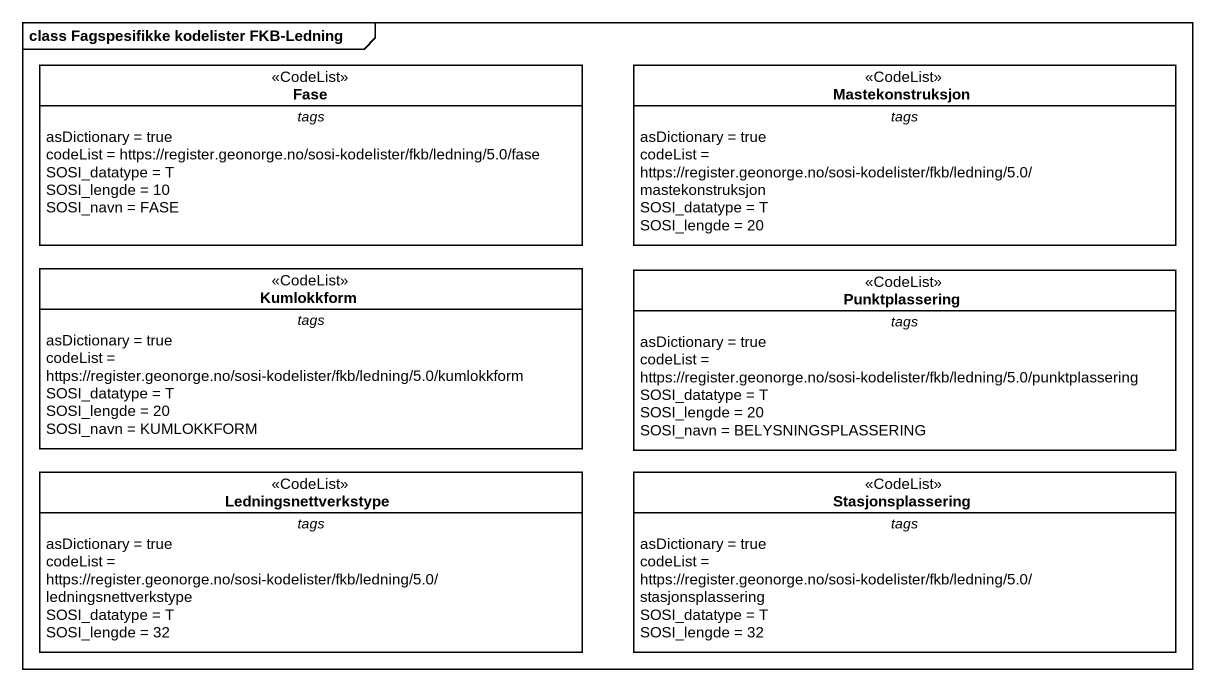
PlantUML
@startuml
mainframe class Fagspesifikke kodelister FKB-Ledning
hide circle
hide empty members
class Fase <<CodeList>> #FFFFFF {
  -- tags --
  asDictionary = true
  codeList = https://register.geonorge.no/sosi-kodelister/fkb/ledning/5.0/fase
  SOSI_datatype = T
  SOSI_lengde = 10
  SOSI_navn = FASE
}
class Mastekonstruksjon <<CodeList>> #FFFFFF {
  -- tags --
  asDictionary = true
  codeList = https://register.geonorge.no/sosi-kodelister/fkb/ledning/5.0/mastekonstruksjon
  SOSI_datatype = T
  SOSI_lengde = 20
}
class Kumlokkform <<CodeList>> #FFFFFF {
  -- tags --
  asDictionary = true
  codeList = https://register.geonorge.no/sosi-kodelister/fkb/ledning/5.0/kumlokkform
  SOSI_datatype = T
  SOSI_lengde = 20
  SOSI_navn = KUMLOKKFORM
}
class Punktplassering <<CodeList>> #FFFFFF {
  -- tags --
  asDictionary = true
  codeList = https://register.geonorge.no/sosi-kodelister/fkb/ledning/5.0/punktplassering
  SOSI_datatype = T
  SOSI_lengde = 20
  SOSI_navn = BELYSNINGSPLASSERING
}
class Ledningsnettverkstype <<CodeList>> #FFFFFF {
  -- tags --
  asDictionary = true
  codeList = https://register.geonorge.no/sosi-kodelister/fkb/ledning/5.0/ledningsnettverkstype
  SOSI_datatype = T
  SOSI_lengde = 32
}
class Stasjonsplassering <<CodeList>> #FFFFFF {
  -- tags --
  asDictionary = true
  codeList = https://register.geonorge.no/sosi-kodelister/fkb/ledning/5.0/stasjonsplassering
  SOSI_datatype = T
  SOSI_lengde = 32
}
@enduml
